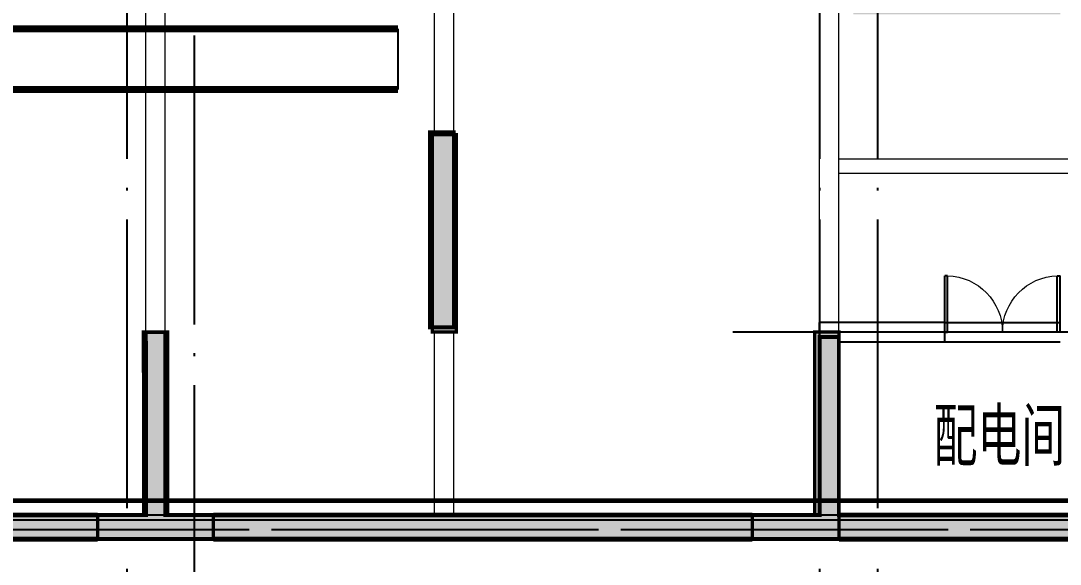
# Model space of a CAD drawing. Extents: x 290727 to 13733020, y 1731457 to 3643100.
# Drawn here: x 703162 to 713962, y 2141319 to 2146964 of the extents above; entities that cross this region are included whole.
import ezdxf

# ---------------------------------------------------------------- set-up
doc = ezdxf.new("R2010")
doc.units = 0
doc.header["$LTSCALE"] = 10
for name, pattern in [('DASH', [0.35, 0.25, -0.1]), ('DASHED', [0.75, 0.5, -0.25]), ('DOTE', [2.4200000000000004, 2, -0.2, 0.02, -0.2])]:
    doc.linetypes.add(name, pattern=pattern)
doc.layers.get('0').update_dxf_attribs({"linetype": 'CONTINUOUS'})
for name, color, linetype in [('BEAM_CON', 4, 'CONTINUOUS'), ('BEAM_SE', 144, 'DASHED'), ('DOTE', 8, 'DOTE'), ('DUCT-排烟管', 2, 'CONTINUOUS'), ('DUCT-排烟管端线', 4, 'CONTINUOUS'), ('pl', 7, 'CONTINUOUS'), ('PUB_HATCH', 8, 'CONTINUOUS'), ('WALL', 255, 'CONTINUOUS'), ('WINDOW', 4, 'CONTINUOUS'), ('作业图', 4, 'CONTINUOUS'), ('文字', 4, 'CONTINUOUS'), ('防火分区示意线', 4, 'CONTINUOUS'), ('防火分区线', 7, 'CONTINUOUS')]:
    doc.layers.add(name, color=color, linetype=linetype)
doc.layers.add('DIM_MODI', color=6, linetype='CONTINUOUS', plot=False)
doc.layers.add('S_ConcWall', color=8, linetype='CONTINUOUS', lineweight=35)
doc.layers.get('0').off()
doc.styles.add('HNSJY', font='HNSJY-07', dxfattribs={"width": 0.8, "bigfont": 'HNSJY-HZ'})

# ---------------------------------------------------------------- blocks, each defined once
blk = doc.blocks.new('A$C55C93FC2')
at = {"layer": 'DOTE', "linetype": 'DOTE', "ltscale": 150}
for p, q in [((219334.4150152878, 76542.35001189262), (219334.4150152878, 12199.99773951061)), ((226534.4150152878, 76542.35001189262), (226534.4150152875, 12199.99773951061)), ((227134.4150152878, 76542.35001189262), (227134.4150152875, 12199.99773951061)), ((220034.4150152878, 53042.35001869965), (220034.4150152878, 12199.99773951061)), ((10299.4560685074, 15242.35001869965), (252290.8196143163, 15242.35001869965))]:
    blk.add_line(p, q, dxfattribs=at)
blk = doc.blocks.new('A$C682E2834')
h = blk.add_hatch(color=0)
h.dxf.hatch_style = 1
h.paths.add_polyline_path([(30400.23085716739, 7899.570863577392), (30600.24778824602, 7899.58779752336), (30600.28163841716, 7499.763246389892), (30800.28163841716, 7499.782777639892), (30800.23085716716, 7899.561097952392), (32999.96913841716, 7899.459535452392), (33000.16445091716, 7499.571840139892), (33200.16445091716, 7499.638246389892), (33200.05505534937, 7899.587791461672), (33200.00038841716, 7899.570863577392), (33200.00038841739, 8099.440454095457), (30600.23085716739, 8099.570863577392), (30400.23085716739, 8099.570863577392)])
edge = h.paths.add_edge_path(flags=16)
edge.add_line((11799.89296654239, 7900.001527639892), (11799.80312279216, 7500.223207327392))
h.paths.add_polyline_path([(9600.016013417393, 7900.001527639892), (11799.89296654239, 7900.001527639892)], flags=17)
h.paths.add_polyline_path([(21424.87343529216, 250.0015276398917), (21599.87343529216, 250.0020159211417), (21599.87343529216, 0.002015921141719446), (21174.87343529216, 0.001527639891719446), (20999.87343529216, 0.002015921141719446), (20999.87343529216, 250.0020159211417), (21174.87343529216, 250.0015276398917), (21175.03163841716, 2150.010804983642), (21425.03163841716, 2149.991273733642)])
h.paths.add_polyline_path([(42349.82460716716, 2149.023988577392), (42599.82460716716, 2149.014222952392), (42599.74648216716, 0.0005510773917194456), (42199.74648216716, 0.002015921141719446), (42199.74648216716, 250.0020159211417), (42349.74648216716, 250.0015276398917)])
h.paths.add_polyline_path([(42599.90663841716, 3549.014222952392), (42349.90663841716, 3549.025941702392), (42350.00429466716, 5450.001527639892), (42200.00038841716, 5450.001527639892), (42200.00038841716, 5700.001527639892), (42600.00038841716, 5700.001527639892)])
h.paths.add_polyline_path([(40700.23085716716, 10549.10113701489), (40700.24257591716, 10799.10113701489), (41300.23866966716, 10799.07574638989), (41300.16054466716, 8649.073793264892), (41050.16054466716, 8649.083558889892), (41050.24257591716, 10549.08648857739)])
h.paths.add_polyline_path([(39150.00038841716, 5450.001527639892), (39150.00038841716, 5700.001527639892), (41050.00038841716, 5700.001527639892), (41050.00038841716, 6099.077699514892), (41300.00038841716, 6099.077699514892), (41300.00038841716, 5450.001527639892)])
h.paths.add_polyline_path([(35100.33632591716, 12949.37848076489), (35100.34804466716, 13199.37848076489), (35400.34023216716, 13199.34918388989), (35400.23866966716, 10799.34625420239), (35800.24648216716, 10799.33160576489), (35800.22695091716, 10549.33160576489), (35150.23866966716, 10549.36383232739), (35150.34413841716, 12949.36090263989)])
h.paths.add_polyline_path([(28700.48085716716, 13199.59723076489), (28700.47695091716, 12949.59723076489), (28650.48281029216, 12949.60309013989), (28650.38124779216, 10549.60504326489), (28000.38124779216, 10549.60504326489), (28000.38124779216, 10799.60504326489), (28400.38124779216, 10799.60504326489), (28400.48281029216, 13199.60699638989)])
h.paths.add_polyline_path([(22750.16249779216, 8649.935121389892), (22500.16249779216, 8649.944887014892), (22500.23866966716, 10799.94586357739), (23100.24257591716, 10799.91754326489), (23100.23085716716, 10549.91754326489), (22750.23866966716, 10549.93414482739)])
h.paths.add_polyline_path([(24650.00234154216, 5700.001527639892), (24650.00234154216, 5450.001527639892), (22500.00234154216, 5450.001527639892), (22500.00234154216, 6049.940980764892), (22750.00234154216, 6049.940980764892), (22750.00234154216, 5700.001527639892)])
h.paths.add_polyline_path([(25699.81679466716, 250.0010393586417), (25699.81679466716, 0.001039358641719446), (24799.74648216716, 0.001039358641719446), (24799.83046654216, 2149.837953421142), (25049.83046654216, 2149.827699514892), (25049.74648216716, 250.0010393586417)])
h.paths.add_polyline_path([(32024.28945091716, 0.001039358641719446), (31299.81679466716, 0.001039358641719446), (31299.81679466716, 250.0010393586417), (31774.35976341716, 250.0010393586417), (31774.89101341716, 2149.639711233642), (32024.89101341716, 2149.569398733642), (32024.35976341716, 250.0010393586417), (32499.81679466716, 250.0010393586417), (32499.81679466716, 0.001039358641719446)])
h.paths.add_polyline_path([(29000.14491966716, 5700.001527639892), (29000.14491966716, 5500.001527639892), (28400.14296654216, 5500.001527639892), (28400.22109154216, 7249.609926077392), (28600.22109154216, 7249.600160452392), (28600.14296654216, 5700.001527639892)])
h.paths.add_polyline_path([(34800.00038841716, 5500.001527639892), (34800.00038841716, 5700.001527639892), (35200.00038841716, 5700.001527639892), (35200.00038841716, 7249.351137014892), (35400.00038841716, 7249.351137014892), (35400.00038841716, 5500.001527639892)])
h.paths.add_polyline_path([(30000.47695091716, 12949.58355888989), (30000.48085716716, 13199.58160576489), (30600.48281029216, 13199.57184013989), (30600.32656029216, 9399.568910452392), (30400.33046654216, 9399.575746389892), (30400.48671654216, 12949.57574638989)])
h.paths.add_polyline_path([(33200.18398216716, 9399.449769827392), (33400.18007591716, 9399.442933889892), (33400.34023216716, 12949.44098076489), (33800.33632591716, 12949.41949638989), (33800.34804466716, 13199.41949638989), (33200.34023216716, 13199.44879326489)])
h.paths.add_polyline_path([(38099.74648216716, 0.001039358641719446), (38099.74648216716, 250.0010393586417), (38749.74648216716, 250.0010393586417), (38749.82460716716, 2149.190980764892), (38999.82460716716, 2149.181215139892), (38999.74648216716, 0.001039358641719446)])
h.paths.add_polyline_path([(35024.86366966716, 2149.365785452392), (34774.86366966716, 2149.374574514892), (34774.93788841716, 4199.375551077392), (35024.93788841716, 4199.365785452392)])
h.paths.add_polyline_path([(29025.00234154216, 2149.648500296142), (28775.00234154216, 2149.648500296142), (28775.00234154216, 4199.648012014892), (29025.00234154216, 4199.648012014892)])
h.paths.add_polyline_path([(1900.001609120285, 10800.00152763989), (1900.001609120285, 10550.00152763989), (1550.001609120285, 10550.00152763989), (1550.001609120285, 8650.001527639892), (1300.001609120285, 8650.001527639892), (1300.001609120285, 10800.00152763989)])
h.paths.add_polyline_path([(3450.00136497966, 5700.001527639892), (3450.00136497966, 5450.001527639892), (1300.001609120285, 5450.001527639892), (1300.001609120285, 6100.001527639892), (1550.001609120285, 6100.001527639892), (1550.001609120285, 5700.001527639892)])
h.paths.add_polyline_path([(20100.00234154216, 8650.001527639892), (19850.00234154216, 8650.001527639892), (19850.00234154216, 10550.00152763989), (19500.00234154216, 10550.00152763989), (19500.00234154216, 10800.00152763989), (20100.00234154216, 10800.00152763989)])
h.paths.add_polyline_path([(13899.85097435466, 12950.00152763989), (13899.85097435466, 13200.00152763989), (14199.85488060466, 13200.00152763989), (14199.85488060466, 10800.00152763989), (14599.85585716716, 10800.00152763989), (14599.85585716716, 10550.00152763989), (13949.85488060466, 10550.00152763989), (13949.85488060466, 12950.00152763989)])
h.paths.add_polyline_path([(7499.99745872966, 13200.00152763989), (7499.99745872966, 12950.00152763989), (7450.00136497966, 12950.00152763989), (7450.00136497966, 10550.00152763989), (6800.00136497966, 10550.00152763989), (6800.00136497966, 10800.00152763989), (7200.00136497966, 10800.00152763989), (7200.00136497966, 13200.00152763989)])
h.paths.add_polyline_path([(17950.00234154216, 5450.001527639892), (17950.00234154216, 5700.001527639892), (19850.00234154216, 5700.001527639892), (19850.00234154216, 6050.001527639892), (20100.00234154216, 6050.001527639892), (20100.00234154216, 5450.001527639892)])
h.paths.add_polyline_path([(16900.00234154216, 0.001039358641719446), (16900.00234154216, 250.0010393586417), (17550.00234154216, 250.0010393586417), (17550.00234154216, 2150.001039358642), (17800.00234154216, 2150.001039358642), (17800.00234154216, 0.001039358641719446)])
h.paths.add_polyline_path([(10575.42616966716, 0.001039358641719446), (10100.00136497966, 0.001039358641719446), (10100.00136497966, 250.0010393586417), (10575.42616966716, 250.0010393586417), (10575.00136497966, 2149.975160452392), (10825.00136497966, 2150.026918264892), (10825.42616966716, 250.0010393586417), (11300.00136497966, 250.0010393586417), (11300.00136497966, 0.001039358641719446)])
h.paths.add_polyline_path([(400.0016091202851, 5700.001527639892), (400.0016091202851, 5450.001527639892), (250.0016091202851, 5450.001527639892), (250.0016091202851, 3550.001527639892), (0.001609120285138488, 3550.001527639892), (0.001609120285138488, 5700.001527639892)])
h.paths.add_polyline_path([(400.0011208390351, 250.0020159211417), (400.0018532609101, 0.002015921141719446), (0.001609120285138488, 0.0005510773917194456), (0.001609120285138488, 2150.001039358642), (250.0016091202851, 2150.001039358642), (250.0016091202851, 250.0015276398917)])
h.paths.add_polyline_path([(13599.85488060466, 5500.001527639892), (13599.85488060466, 5700.001527639892), (13999.85488060466, 5700.001527639892), (13999.85488060466, 7250.001527639892), (14199.85488060466, 7250.001527639892), (14199.85488060466, 5500.001527639892)])
h.paths.add_polyline_path([(7800.00136497966, 5700.001527639892), (7800.00136497966, 5500.001527639892), (7200.00136497966, 5500.001527639892), (7200.00136497966, 7250.001527639892), (7400.00136497966, 7250.001527639892), (7400.00136497966, 5700.001527639892)])
h.paths.add_polyline_path([(12599.85097435466, 13200.00152763989), (12599.85097435466, 12950.00152763989), (12199.85488060466, 12950.00152763989), (12199.85488060466, 9400.001527639892), (11999.85488060466, 9400.001527639892), (11999.85488060466, 13200.00152763989)])
h.paths.add_polyline_path([(9200.001364979893, 9400.001527639892), (9200.001364979893, 12950.00152763989), (8799.99745872966, 12950.00152763989), (8799.99745872966, 13200.00152763989), (9400.00136497966, 13200.00152763989), (9400.001364979893, 9400.001527639892)])
h.paths.add_polyline_path([(4500.00136497966, 250.0010393586417), (4500.00136497966, 0.001039358641719446), (3600.00136497966, 0.001039358641719446), (3600.00136497966, 2150.001039358642), (3850.00136497966, 2150.001039358642), (3850.00136497966, 250.0010393586417)])
h.paths.add_polyline_path([(7825.00136497966, 2150.001039358642), (7575.00136497966, 2150.001039358642), (7575.00136497966, 4200.001527639892), (7825.00136497966, 4200.001527639892)])
h.paths.add_polyline_path([(13824.85683372966, 2150.001039358642), (13574.85683372966, 2150.001039358642), (13574.85683372966, 4200.001527639892), (13824.85683372966, 4200.001527639892)])
edge = h.paths.add_edge_path()
edge.add_line((11999.78554466739, 8100.001527639892), (12199.78554466739, 8100.001527639892))
edge.add_line((12199.78554466739, 8100.001527639892), (12199.78554466739, 7900.001527639892))
edge.add_line((12199.78554466739, 7900.001527639892), (11999.76861358853, 7900.01846158586))
edge.add_line((9400.016013417393, 8100.001527639892), (9200.016013417393, 8100.001527639892))
edge.add_line((9200.016013417393, 8100.001527639892), (9200.016013417393, 7900.001527639892))
edge.add_line((9200.016013417393, 7900.001527639892), (9400.032944496023, 7900.01846158586))
edge.add_line((9400.011129499879, 7900.018459738931), (9400.00136497966, 7500.188051077392))
edge.add_line((9400.00136497966, 7500.188051077392), (9600.00136497966, 7500.182191702392))
edge.add_line((9600.00136497966, 7500.182191702392), (9600.016013417393, 7900.001527639892))
edge.add_line((11999.87831810489, 8100.001527639892), (9400.016013417393, 8100.001527639892))
edge.add_line((11799.80312279216, 7500.223207327392), (11999.80312279239, 7500.193910452392))
edge.add_line((11999.80312279239, 7500.193910452392), (11999.76861358853, 7900.01846158586))
at = {"layer": 'S_ConcWall', "color": 0, "lineweight": 35, "ltscale": 0.9999999776482582}
for p, q in [((13574.85683372966, 2150.001039358642), (13574.85683372966, 4200.001527639892)), ((13574.85683372966, 4200.001527639892), (13824.85683372966, 4200.001527639892)), ((13824.85683372966, 4200.001527639892), (13824.85683372966, 2150.001039358642)), ((10575.00136497966, 2149.975160452392), (10825.00136497966, 2150.026918264892)), ((10575.42616966716, 250.0010393586417), (10575.00136497966, 2149.975160452392)), ((10825.00136497966, 2150.026918264892), (10825.42616966716, 250.0010393586417)), ((13824.85683372966, 2150.001039358642), (13574.85683372966, 2150.001039358642)), ((17550.00234154216, 250.0010393586417), (17550.00234154216, 2150.001039358642)), ((17550.00234154216, 2150.001039358642), (17800.00234154216, 2150.001039358642)), ((17800.00234154216, 2150.001039358642), (17800.00234154216, 0.001039358641719446)), ((10100.00136497966, 0.001039358641719446), (10100.00136497966, 250.0010393586417)), ((10100.00136497966, 250.0010393586417), (10575.42616966716, 250.0010393586417)), ((10825.42616966716, 250.0010393586417), (11300.00136497966, 250.0010393586417)), ((11300.00136497966, 250.0010393586417), (11300.00136497966, 0.001039358641719446)), ((16900.00234154216, 250.0010393586417), (17550.00234154216, 250.0010393586417)), ((16900.00234154216, 0.001039358641719446), (16900.00234154216, 250.0010393586417)), ((10575.42616966716, 0.001039358641719446), (10100.00136497966, 0.001039358641719446)), ((11300.00136497966, 0.001039358641719446), (10575.42616966716, 0.001039358641719446)), ((17800.00234154216, 0.001039358641719446), (16900.00234154216, 0.001039358641719446))]:
    blk.add_line(p, q, dxfattribs=at)
blk = doc.blocks.new('$DorLib2D$00000002')
for p, q in [((-0.5, -1e-16), (-0.5000000000000007, 0.4875)), ((-0.4750000000000007, 0.4875), (-0.5000000000000007, 0.4875)), ((-0.475, 0), (-0.4750000000000007, 0.4875)), ((0.475, 0), (0.4750000000000007, 0.4875)), ((0.4750000000000007, 0.4875), (0.5000000000000007, 0.4875)), ((0.5, -1e-16), (0.5000000000000007, 0.4875)), ((-0.5, -1e-16), (-0.475, 0)), ((0.5, -1e-16), (0.475, 0))]:
    blk.add_line(p, q)
at = {"lineweight": 13}
for centre, start, end in [((-0.4875, 0), 0, 88.53071641864632), ((0.4875, 0), 91.46928358135372, 180)]:
    blk.add_arc(centre, 0.4875, start, end, dxfattribs=at)
blk = doc.blocks.new('车库建筑作业图')
at = {"layer": 'PUB_HATCH', "linetype": 'Continuous'}
for points in [[(711562.3761730469, 2141579.786317194), (711562.376173047, 2141829.786317194), (697562.4561568158, 2141829.786317199), (697562.4561568156, 2141579.786317199)], [(715162.3761730698, 2141579.786317204), (715162.3761730691, 2141829.786317204), (711562.3761730464, 2141829.786317194), (711562.3761730471, 2141579.786317194)]]:
    blk.add_hatch(color=256, dxfattribs=at).paths.add_polyline_path(points)
at = {"layer": 'DIM_MODI', "linetype": 'Continuous'}
blk.add_line((737512.3762977369, 2141579.786317138), (692812.5270728332, 2141579.785340612), dxfattribs=at)
at = {"layer": 'DOTE', "linetype": 'Continuous', "ltscale": 150}
blk.add_line((716162.3761730957, 2143729.786317206), (710562.3761730957, 2143729.786317206), dxfattribs=at)
at = {"layer": 'DOTE', "ltscale": 150}
blk.add_line((691646.6710198773, 2141679.786317199), (738998.771614287, 2141679.786317199), dxfattribs=at)
at = {"layer": 'WALL', "linetype": 'Continuous'}
for p, q in [((711462.3761730659, 2141829.786317199), (711462.376173066, 2143829.786317206)), ((712762.3761730957, 2143829.786317228), (711462.376173066, 2143829.786317206)), ((712762.3761730958, 2143629.786317234), (712762.3761730957, 2143829.786317228)), ((711662.376173066, 2141829.7863172), (711662.376173066, 2143629.786317206)), ((711662.376173066, 2143629.786317206), (712762.3761730958, 2143629.786317234)), ((711562.376173047, 2141829.786317194), (697562.4561568158, 2141829.786317199)), ((715162.3761730691, 2141829.786317204), (711562.3761730464, 2141829.786317194)), ((711562.3761730469, 2141579.786317194), (697562.4561568156, 2141579.786317199)), ((715162.3761730698, 2141579.786317204), (711562.3761730471, 2141579.786317194))]:
    blk.add_line(p, q, dxfattribs=at)
at = {"layer": 'WALL'}
for p, q in [((693962.3761730726, 2141779.790736815), (736362.3761730726, 2141779.790736815)), ((693962.3761730726, 2141579.790736815), (736362.3761730726, 2141579.790736815))]:
    blk.add_line(p, q, dxfattribs=at)
at = {"layer": 'WINDOW', "linetype": 'Continuous'}
for p, q in [((712762.3761730809, 2143829.786317199), (713962.3761730809, 2143829.786317199)), ((712762.3761730809, 2143629.786317199), (713962.3761730809, 2143629.786317199))]:
    blk.add_line(p, q, dxfattribs=at)
at = {"layer": '防火分区示意线', "linetype": 'DASH', "ltscale": 300, "const_width": 50}
blk.add_lwpolyline([(693218.8163086402, 2141979.785488359), (737068.6654088806, 2141979.786447389), (737068.6654088806, 2146879.786456148), (734768.6654088786, 2146879.786456209), (734768.6654088786, 2151979.804187225), (728868.8763320051, 2151980.053852474), (728868.977855676, 2155429.790875652), (724735.8162818985, 2155429.790875647), (724735.8162819011, 2154379.827110033), (717968.9451725932, 2154379.097874883), (717968.9451726403, 2172479.787244214), (707018.9453662757, 2172479.787244226), (704382.2892358059, 2172479.787244233), (700818.8073209634, 2172479.787244258), (700818.8073210055, 2171579.787244227), (698668.8073209748, 2171579.787244237), (698668.8073209695, 2157679.787260593), (695641.2892358119, 2157679.787260554), (695568.6654088564, 2157679.787260544), (695568.6654088632, 2146879.786456267), (693218.8163086403, 2146879.786456267)], close=True, dxfattribs=at)
at = {"layer": '防火分区线', "linetype": 'Continuous', "flags": 128}
blk.add_lwpolyline([(692812.5270728332, 2141579.785340612), (737512.3761730735, 2141579.786317138), (737512.3761730735, 2147279.786317138), (735162.3761730716, 2147279.786317199), (735162.3761730716, 2152379.787121522), (729262.5988676308, 2152380.036786273), (729262.7003917999, 2155829.790736655), (724212.3761730104, 2155829.786719175), (724212.376173013, 2154779.786719335), (718362.6559367873, 2154779.133973392), (718362.6559368343, 2172879.787105215), (707012.6561304692, 2172879.787105227), (704376, 2172879.787105235), (700412.5180851376, 2172879.787105262), (700412.5180851797, 2171979.787105231), (698262.5180851679, 2171979.78710524), (698262.5180851626, 2158079.787121589), (695634.9999999998, 2158079.787121555), (695362.3761731305, 2158079.787121519), (695162.3761730491, 2158079.787121582), (695162.376173056, 2147279.786317268), (692812.5270728333, 2147279.786317268)], close=True, dxfattribs=at)
at = {"color": 8}
blk.add_blockref('A$C682E2834', (693862.4832065086, 2141579.789208303), dxfattribs=at)
at = {"layer": 'WINDOW', "linetype": 'Continuous', "xscale": -1200, "yscale": 1200, "zscale": -1200}
blk.add_blockref('$DorLib2D$00000002', (713362.3761730809, 2143729.786317199), dxfattribs=at)
at = {"layer": '文字', "linetype": 'Continuous'}
blk.add_blockref('A$C55C93FC2', (484928.2411151752, 2126437.437102827), dxfattribs=at)
at = {"layer": '文字', "linetype": 'Continuous', "style": 'HNSJY', "width": 0.8}
blk.add_text('配电间', height=599.9999999999998, dxfattribs=at).set_placement((712647, 2142340))
blk = doc.blocks.new('11-l')
at = {"color": 0, "const_width": 50}
for points in [[(998204.8536175732, -806442.4270216285), (992604.8627094657, -806442.2234559644)], [(1005004.854594136, -806442.3397790593), (999404.8627094657, -806442.2234559644)], [(1009104.854593996, -806442.3397790593), (1005904.863686028, -806442.2234559644)], [(992604.8536175732, -806692.3369239478), (998204.8536175732, -806692.3369239478)], [(999404.8536175732, -806692.3369239478), (1005004.854304384, -806693.3528545036)], [(1005904.854594136, -806692.3369239478), (1009104.854593996, -806692.3369239478)]]:
    blk.add_lwpolyline(points, dxfattribs=at)
at = {"layer": 'BEAM_CON', "color": 0, "lineweight": 18, "ltscale": 0.9999999776482582}
for p, q in [((1005904.854594136, -802741.7593510201), (1009255.118266011, -802741.7593510201)), ((1005904.883891011, -802741.7593510201), (1009305.118266011, -802741.7593510201)), ((992604.8536175732, -806691.7556889107), (998204.8536175732, -806691.7556889107)), ((999404.8536175732, -806691.7556889107), (1005004.854594136, -806691.7556889107)), ((1005904.854594136, -806691.7547123482), (1009104.725687886, -806691.7547123482))]:
    blk.add_line(p, q, dxfattribs=at)
at = {"layer": 'BEAM_SE', "color": 0, "lineweight": 18, "ltscale": 0.9999999776482582}
for p, q in [((998704.8536175732, -804541.7761967232), (998704.8536175732, -801191.7552006295)), ((998904.8536175732, -804541.7351810982), (998904.8536175732, -801191.7552006295)), ((1001704.709086323, -802491.7552006295), (1001704.709086323, -801191.7552006295)), ((1001904.709086323, -802491.7552006295), (1001904.709086323, -801191.7552006295)), ((1005704.854594136, -804541.7556889107), (1005704.854594136, -801191.7552006295)), ((1005904.854594136, -804541.7556889107), (1005904.854594136, -801191.7552006295)), ((1005904.883891011, -802891.7593510201), (1009305.118266011, -802891.7593510201)), ((1001704.709086323, -806441.7556889107), (1001704.709086323, -804541.7556889107)), ((1001904.709086323, -806441.7556889107), (1001904.709086323, -804541.7556889107)), ((992604.8536175732, -806441.7556889107), (998204.8536175732, -806441.7556889107)), ((999404.8536175732, -806441.7556889107), (1005004.854594136, -806441.7556889107)), ((1005904.854594136, -806441.7547123482), (1009104.725687886, -806441.7547123482))]:
    blk.add_line(p, q, dxfattribs=at)
at = {"layer": 'S_ConcWall', "color": 0, "lineweight": 35, "ltscale": 0.9999999776482582, "const_width": 35}
for points in [[(1001679.709086323, -804541.7556889107), (1001679.709086323, -802491.7552006295), (1001929.709086323, -802491.7552006295), (1001929.709086323, -804541.7556889107)], [(998204.8536175732, -806691.7556889107), (998204.8536175732, -806441.7556889107), (998680.2784222607, -806441.7556889107), (998679.8536175732, -804541.781567817), (998929.8536175732, -804541.7298100045), (998930.2784222607, -806441.7556889107), (999404.8536175732, -806441.7556889107), (999404.8536175732, -806691.7556889107), (998680.2784222607, -806691.7556889107)], [(1005004.854594136, -806441.7556889107), (1005654.854594136, -806441.7556889107), (1005654.854594136, -804541.7556889107), (1005904.854594136, -804541.7556889107), (1005904.854594136, -806691.7556889107), (1005004.854594136, -806691.7556889107)]]:
    blk.add_lwpolyline(points, close=True, dxfattribs=at)
blk = doc.blocks.new('A$C7FBF512A')
at = {"layer": 'DUCT-排烟管', "color": 0, "linetype": 'Continuous', "const_width": 75}
for points in [[(201508.2339734166, -119549.4053770895), (195778.9075893034, -119549.40537709)], [(195778.9075893034, -120179.40537709), (201508.2339734166, -120179.4053770895)]]:
    blk.add_lwpolyline(points, dxfattribs=at)
at = {"layer": 'DUCT-排烟管端线', "color": 0, "linetype": 'Continuous'}
blk.add_line((201508.2339734166, -120179.4053770895), (201508.2339734166, -119549.4053770895), dxfattribs=at)
blk = doc.blocks.new('梁图-10.22')
at = {"color": 0}
blk.add_lwpolyline([(-1417923.729177306, 185807.9555288986), (-1373224.104177306, 185797.6388070928), (-1373224.104177306, 191499.1884500957), (-1375573.933309835, 191499.1884500487), (-1375573.717527293, 196598.2626669998), (-1381473.759744807, 196598.5331765986), (-1381473.759744807, 198998.5251202318), (-1388473.515603023, 198998.8213336174), (-1388473.617166684, 196598.7919656611), (-1402674.143533869, 196599.1884500361), (-1402674.143533869, 198999.1884500124), (-1409673.997049496, 198999.1884500124), (-1409673.997049496, 196599.1884500366), (-1415574.096579487, 196599.1884500356), (-1415574.096579718, 191500.840608621), (-1417923.729177306, 191500.8406086792), (-1417923.729177306, 185807.9555288986)], dxfattribs=at)
at = {"layer": 'WALL', "color": 0, "const_width": 40}
for points in [[(-1386273.424489903, 198757.5170986671), (-1383673.609385545, 198757.4010277204), (-1383673.732649466, 195207.4000353767), (-1383473.732649588, 195207.3930909322), (-1383473.609385743, 198757.3918756316), (-1381723.608083424, 198757.3098443206), (-1381723.670583439, 196357.3092786279), (-1375823.674031392, 196357.0367976362), (-1375823.911774638, 191507.9512506356), (-1377973.916677306, 191507.9512506356), (-1377973.916677306, 191257.951250637), (-1374523.911609823, 191257.9512506365), (-1374524.15383539, 186057.951250697), (-1377874.162102275, 186057.951250697), (-1377874.104177353, 187957.1357006873), (-1378074.104177259, 187957.1418006662), (-1378074.162102368, 186057.951250697), (-1384874.563007001, 186057.951250697), (-1384874.041681072, 187957.5253688195), (-1385074.04167354, 187957.580257534), (-1385074.563014534, 186057.951250697), (-1391874.161989373, 186057.951250697), (-1391874.104177355, 187907.7840629206), (-1392074.104177258, 187907.7903134334), (-1392074.16198947, 186057.951250697), (-1399073.916677306, 186057.951250697), (-1399073.916677306, 187907.951250677), (-1399273.916677306, 187907.951250677), (-1399273.916677306, 186057.951250697), (-1406073.511187224, 186057.951250697), (-1406073.916679582, 187957.9725921396), (-1406273.916675028, 187957.9299092139), (-1406273.511191778, 186057.951250697), (-1413073.916677306, 186057.951250697), (-1413073.916677306, 187957.951250677), (-1413273.916677306, 187957.951250677), (-1413273.916677306, 186057.951250697), (-1416623.919245776, 186057.951250697), (-1416623.921744789, 191257.9512506365), (-1413073.916677306, 191257.951250637), (-1413073.916677306, 191507.9512506356), (-1415323.916677306, 191507.9512506356), (-1415324.322161884, 196357.9485154273), (-1414973.915506455, 196357.9512505857), (-1414973.917457873, 196607.9512505722), (-1415324.354177306, 196607.9485151786), (-1415324.354177306, 198657.9473443036)], [(-1417923.729177306, 191507.9512504949), (-1417923.729177306, 185807.9555288986), (-1373224.104177306, 185807.9555288102)]]:
    blk.add_lwpolyline(points, dxfattribs=at)
blk.add_lwpolyline([(-1403074.041677306, 188007.9512505578), (-1403074.041677306, 190032.9512505364), (-1403324.041677306, 190032.9512505364), (-1403324.041677306, 188007.9512505578)], close=True, dxfattribs=at)

msp = doc.modelspace()

# ---------------------------------------------------------------- block references
at = {"layer": 'pl', "color": 8, "linetype": 'ByBlock'}
msp.add_blockref('11-l', (-294242.3697194923, 2948271.571623947, 0.06972600404142981), dxfattribs=at)
at = {"layer": '作业图', "color": 8, "linetype": 'ByBlock', "extrusion": (8.375082255434633e-20, 6.906956049514209e-07, 0.9999999999997616)}
msp.add_blockref('梁图-10.22', (2110736.317229423, 1955771.835862295, -0.471097132047975), dxfattribs=at)
at = {"layer": '作业图', "linetype": 'Continuous'}
msp.add_blockref('车库建筑作业图', (0, 0), dxfattribs=at)
at = {"layer": '文字', "color": 8}
msp.add_blockref('A$C7FBF512A', (505573.5976677537, 2266429.196113881), dxfattribs=at)

doc.saveas('drawing.dxf')
